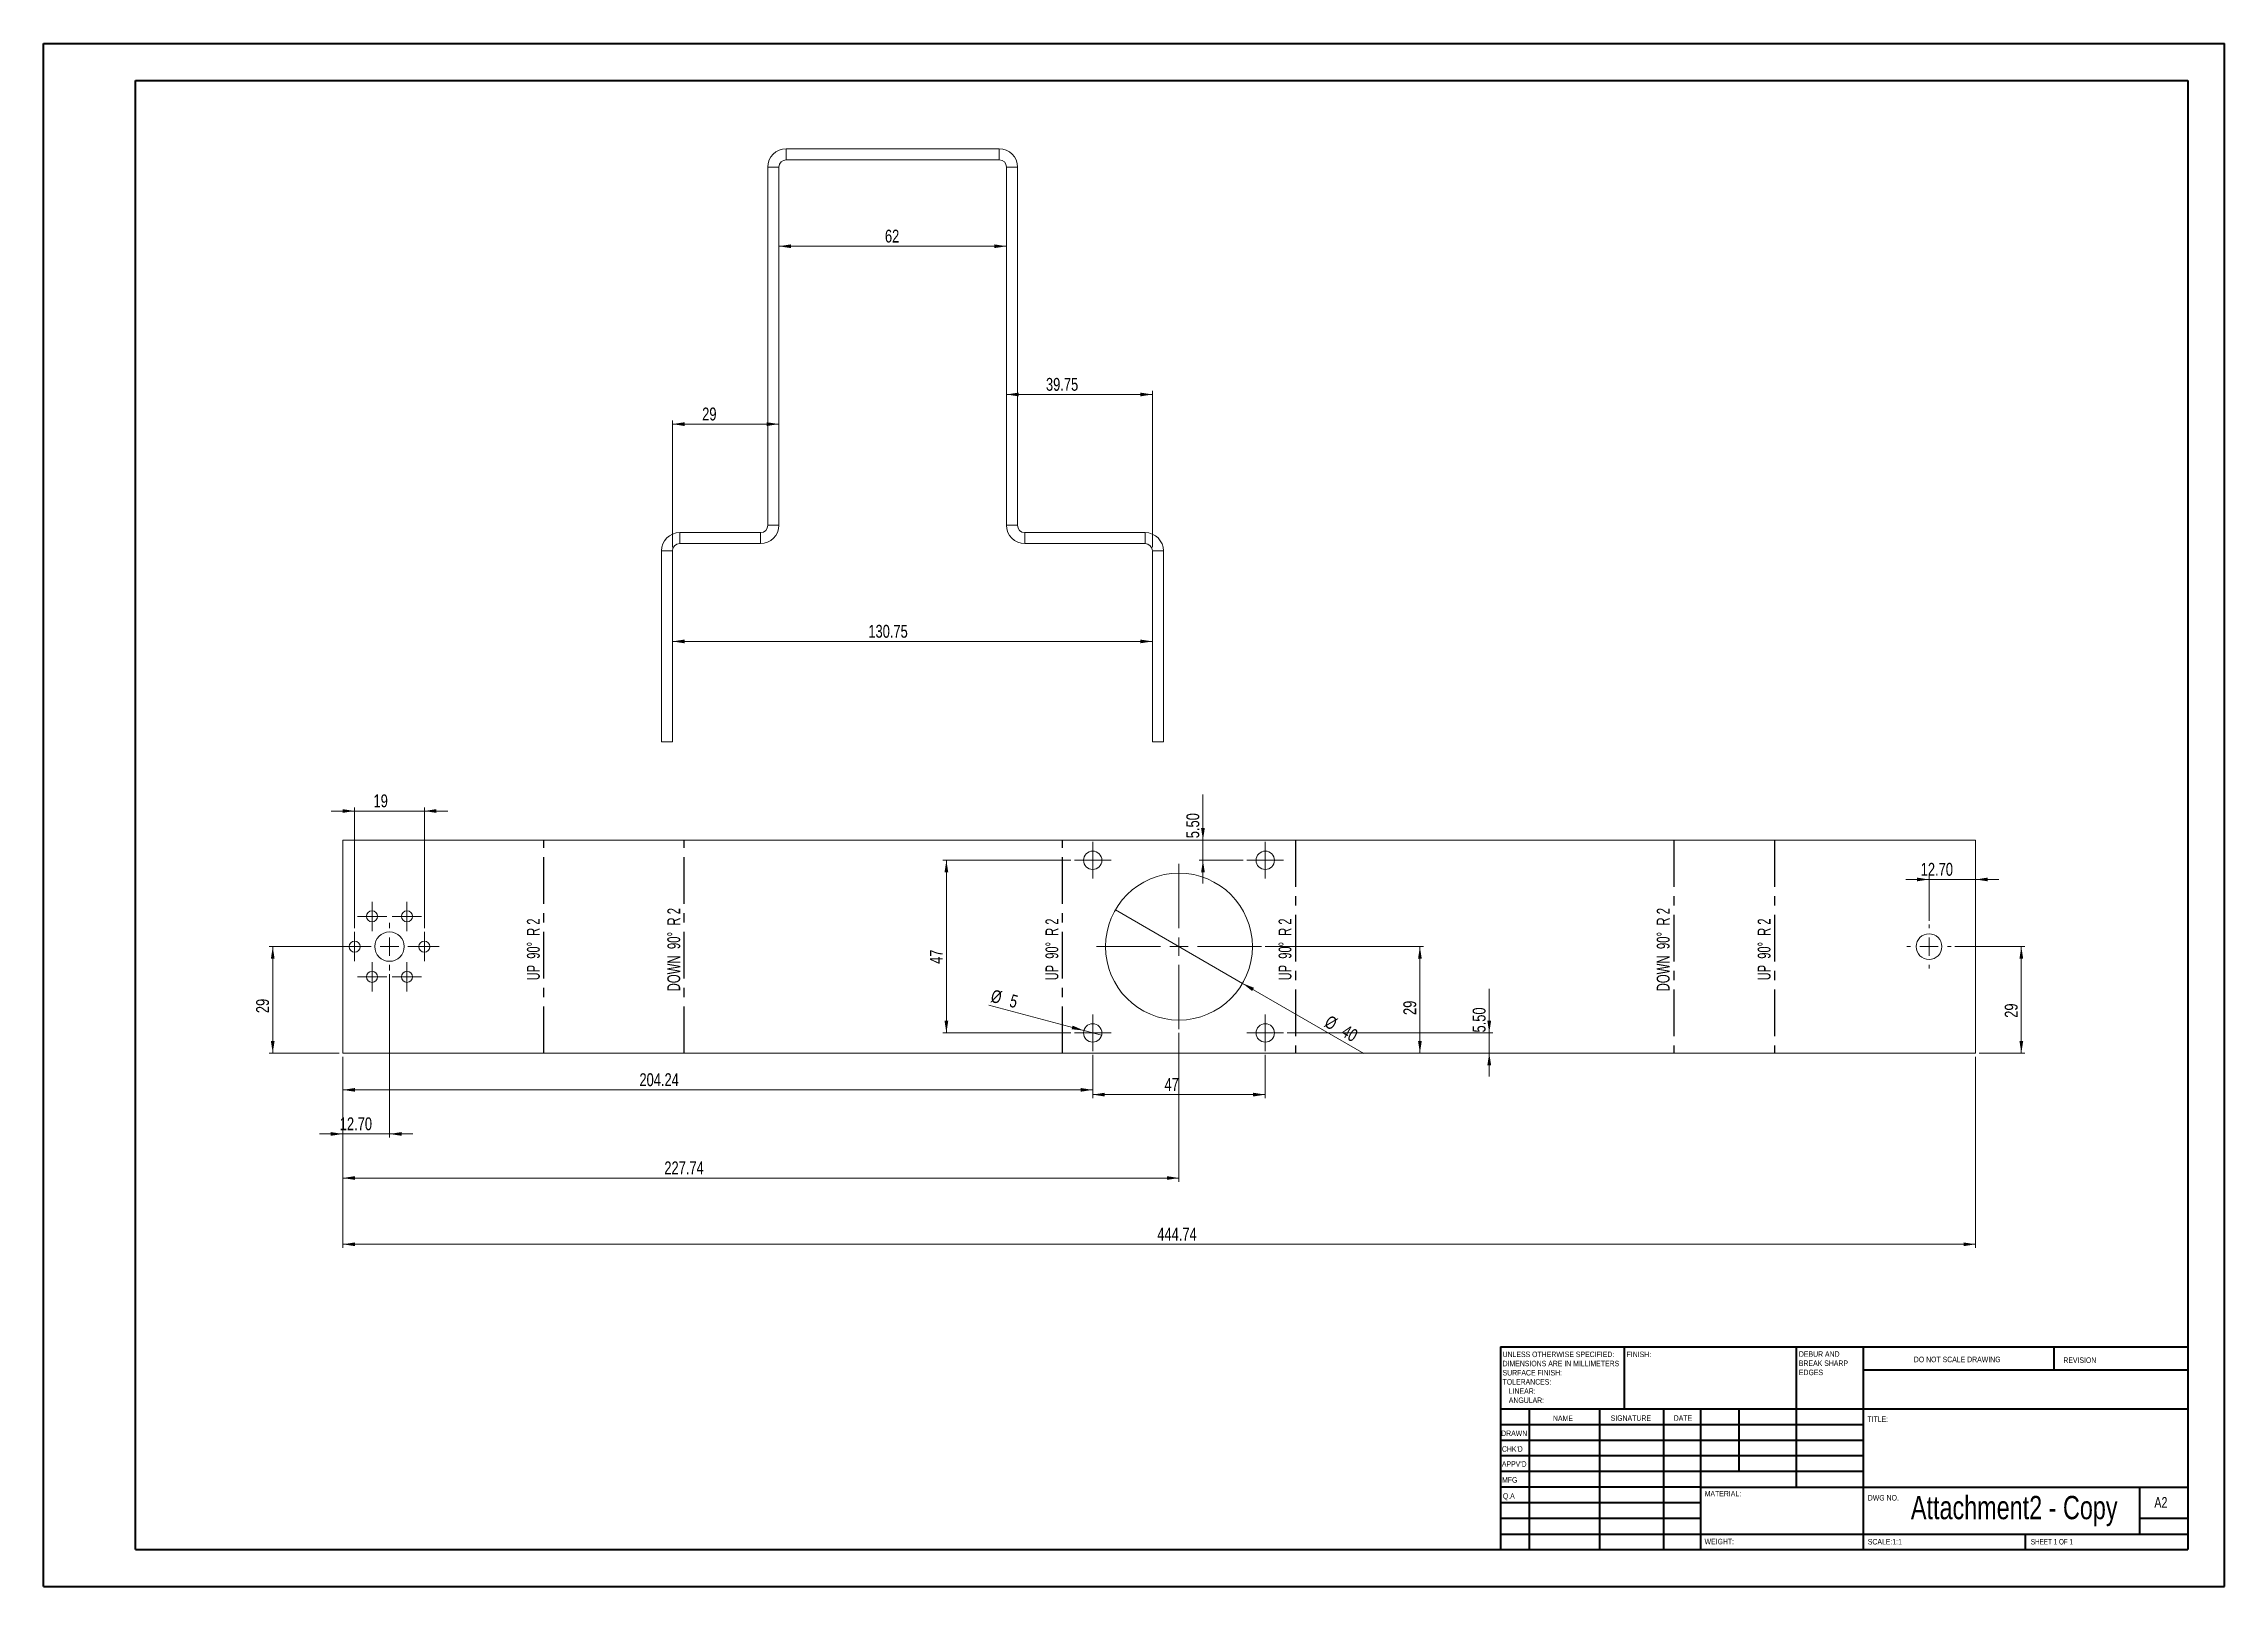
# Model space of a CAD drawing. Header units: millimetres. Extents: x 0 to 594, y 0 to 420.
import ezdxf

# ---------------------------------------------------------------- set-up
doc = ezdxf.new("R2010")
doc.units = ezdxf.units.MM
doc.linetypes.add('CENTERX2', pattern=[20.32, 12.7, -2.54, 2.54, -2.54])
doc.styles.add('SLDTEXTSTYLE0', font='TXT', dxfattribs={"width": 0.75})
doc.styles.add('SLDTEXTSTYLE1', font='TXT', dxfattribs={"width": 0.6875})
doc.styles.add('SLDTEXTSTYLE2', font='TXT', dxfattribs={"width": 0.645833})
doc.styles.add('SLDTEXTSTYLE3', font='TXT', dxfattribs={"width": 0.660714})
doc.dimstyles.new('SLDDIMSTYLE0', dxfattribs={"dimtxt": 3.5, "dimasz": 3.302, "dimexe": 0, "dimexo": 0.0625, "dimgap": 0.875, "dimtad": 1, "dimrnd": 1e-09, "dimzin": 4, "dimdsep": 46, "dimtxsty": 'SLDTEXTSTYLE0', "dimsah": 1, "dimcen": 0.09, "dimadec": 0, "dimazin": 1, "dimtfac": 1, "dimtmove": 0, "dimatfit": 0, "dimfxl": 1, "dimfrac": 2, "dimtolj": 1, "dimtzin": 12, "dimarcsym": 0})
doc.dimstyles.new('SLDDIMSTYLE1', dxfattribs={"dimtxt": 3.5, "dimasz": 3.302, "dimexe": 0, "dimexo": 0.0625, "dimgap": 0.875, "dimtad": 1, "dimrnd": 1e-09, "dimzin": 12, "dimdsep": 46, "dimtxsty": 'SLDTEXTSTYLE0', "dimsah": 1, "dimcen": 0.09, "dimadec": 0, "dimazin": 3, "dimtfac": 1, "dimtmove": 0, "dimatfit": 0, "dimfxl": 1, "dimfrac": 2, "dimtolj": 1, "dimtzin": 12, "dimarcsym": 0})
doc.dimstyles.new('SLDDIMSTYLE2', dxfattribs={"dimtxt": 3.5, "dimasz": 3.302, "dimexe": 0, "dimexo": 0.0625, "dimgap": 0.875, "dimtad": 1, "dimrnd": 1e-09, "dimzin": 12, "dimdsep": 46, "dimtxsty": 'SLDTEXTSTYLE0', "dimsah": 1, "dimcen": 0.09, "dimadec": 0, "dimazin": 3, "dimtfac": 1, "dimtofl": 0, "dimtmove": 0, "dimatfit": 3, "dimfxl": 1, "dimfrac": 2, "dimtolj": 1, "dimtzin": 12, "dimarcsym": 0})
doc.dimstyles.new('SLDDIMSTYLE3', dxfattribs={"dimtxt": 3.5, "dimasz": 3.302, "dimexe": 0, "dimexo": 0.0625, "dimgap": 0.875, "dimtad": 1, "dimrnd": 1e-09, "dimzin": 12, "dimdsep": 46, "dimtxsty": 'SLDTEXTSTYLE0', "dimblk1": 'NONE', "dimsah": 1, "dimcen": 0, "dimadec": 0, "dimazin": 3, "dimtfac": 1, "dimtmove": 0, "dimatfit": 3, "dimldrblk": 'NONE', "dimfxl": 1, "dimfrac": 2, "dimtolj": 1, "dimtzin": 12, "dimarcsym": 0})

# ---------------------------------------------------------------- blocks, each defined once
blk = doc.blocks.new('SW_NOTE_0')
at = {"color": 0, "linetype": 'Continuous', "lineweight": 0, "char_height": 1.5, "attachment_point": 1, "style": 'SLDTEXTSTYLE0'}
for s, insert in [('DEBUR AND', (0, 1.93)), ('BREAK SHARP', (0, -0.57)), ('EDGES', (0, -3.07))]:
    blk.add_mtext(s, dxfattribs=dict(at, insert=insert))
blk = doc.blocks.new('SW_NOTE_1')
at = {"color": 0, "linetype": 'Continuous', "lineweight": 0, "char_height": 1.5, "attachment_point": 1, "style": 'SLDTEXTSTYLE0'}
for s, insert in [('UNLESS OTHERWISE SPECIFIED:', (0, 1.93)), ('TOLERANCES:', (0, -5.57)), ('SURFACE FINISH:', (0, -3.07)), ('DIMENSIONS ARE IN MILLIMETERS', (0, -0.57)), ('ANGULAR:', (1.69, -10.57)), ('LINEAR:', (1.69, -8.07))]:
    blk.add_mtext(s, dxfattribs=dict(at, insert=insert))
blk = doc.blocks.new('_D')
at = {"color": 7, "linetype": 'Continuous', "lineweight": 0}
for p, q in [((94.29, 166.88), (94.29, 122.38)), ((81.59, 144.38), (81.59, 122.38)), ((81.59, 123.38), (75.24, 123.38)), ((94.29, 123.38), (81.59, 123.38)), ((94.29, 123.38), (100.64, 123.38))]:
    blk.add_line(p, q, dxfattribs=at)
for points in [[(81.59, 123.38), (78.29, 123.89), (78.29, 122.88)], [(94.29, 123.38), (97.59, 122.88), (97.59, 123.89)]]:
    blk.add_solid(points, dxfattribs=at)
at = {"color": 7, "linetype": 'Continuous', "lineweight": 0, "insert": (80.75, 127.9, 50.5), "char_height": 3.5, "attachment_point": 1, "style": 'SLDTEXTSTYLE0'}
blk.add_mtext('12.70', dxfattribs=at)
blk = doc.blocks.new('_D_1')
at = {"color": 7, "linetype": 'Continuous', "lineweight": 0}
for p, q in [((84.79, 211.3), (78.44, 211.3)), ((84.79, 179.38), (84.79, 212.3)), ((84.79, 211.3), (103.79, 211.3)), ((103.79, 179.38), (103.79, 212.3)), ((103.79, 211.3), (110.14, 211.3))]:
    blk.add_line(p, q, dxfattribs=at)
for points in [[(84.79, 211.3), (81.49, 211.81), (81.49, 210.79)], [(103.79, 211.3), (107.09, 210.79), (107.09, 211.81)]]:
    blk.add_solid(points, dxfattribs=at)
at = {"color": 7, "linetype": 'Continuous', "lineweight": 0, "insert": (89.94, 215.81, 50.5), "char_height": 3.5, "attachment_point": 1, "style": 'SLDTEXTSTYLE0'}
blk.add_mtext('19', dxfattribs=at)
blk = doc.blocks.new('_D_2')
at = {"color": 7, "linetype": 'Continuous', "lineweight": 0}
for p, q in [((81.59, 144.38), (81.59, 92.34)), ((526.33, 144.38), (526.33, 92.34)), ((526.33, 93.34), (81.59, 93.34))]:
    blk.add_line(p, q, dxfattribs=at)
for points in [[(81.59, 93.34), (84.89, 92.84), (84.89, 93.85)], [(526.33, 93.34), (523.02, 93.85), (523.02, 92.84)]]:
    blk.add_solid(points, dxfattribs=at)
at = {"color": 7, "linetype": 'Continuous', "lineweight": 0, "insert": (303.43, 97.86, 50.5), "char_height": 3.5, "attachment_point": 1, "style": 'SLDTEXTSTYLE0'}
blk.add_mtext('444.74', dxfattribs=at)
blk = doc.blocks.new('_D_3')
at = {"color": 7, "linetype": 'Continuous', "lineweight": 0}
for p, q in [((513.63, 192.66), (507.28, 192.66)), ((513.63, 181.38), (513.63, 193.66)), ((513.63, 192.66), (526.33, 192.66)), ((526.33, 192.66), (532.68, 192.66))]:
    blk.add_line(p, q, dxfattribs=at)
for points in [[(513.63, 192.66), (510.32, 193.17), (510.32, 192.16)], [(526.33, 192.66), (529.63, 192.16), (529.63, 193.17)]]:
    blk.add_solid(points, dxfattribs=at)
at = {"color": 7, "linetype": 'Continuous', "lineweight": 0, "insert": (511.37, 197.18, 50.5), "char_height": 3.5, "attachment_point": 1, "style": 'SLDTEXTSTYLE0'}
blk.add_mtext('12.70', dxfattribs=at)
blk = doc.blocks.new('_D_4')
at = {"color": 7, "linetype": 'Continuous', "lineweight": 0}
for p, q in [((520.63, 174.38), (539.77, 174.38)), ((538.77, 145.38), (538.77, 174.38)), ((527.33, 145.38), (539.77, 145.38))]:
    blk.add_line(p, q, dxfattribs=at)
for points in [[(538.77, 174.38), (538.26, 171.08), (539.28, 171.08)], [(538.77, 145.38), (539.28, 148.69), (538.26, 148.69)]]:
    blk.add_solid(points, dxfattribs=at)
at = {"color": 7, "linetype": 'Continuous', "lineweight": 0, "insert": (534.26, 155, 50.5), "char_height": 3.5, "attachment_point": 1, "rotation": 90, "style": 'SLDTEXTSTYLE0'}
blk.add_mtext('29', dxfattribs=at)
blk = doc.blocks.new('_D_5')
at = {"color": 7, "linetype": 'Continuous', "lineweight": 0}
for p, q in [((86.79, 174.38), (61.49, 174.38)), ((62.49, 174.38), (62.49, 145.38)), ((80.59, 145.38), (61.49, 145.38))]:
    blk.add_line(p, q, dxfattribs=at)
for points in [[(62.49, 174.38), (61.98, 171.08), (62.99, 171.08)], [(62.49, 145.38), (62.99, 148.69), (61.98, 148.69)]]:
    blk.add_solid(points, dxfattribs=at)
at = {"color": 7, "linetype": 'Continuous', "lineweight": 0, "insert": (57.97, 156.27, 50.5), "char_height": 3.5, "attachment_point": 1, "rotation": 90, "style": 'SLDTEXTSTYLE0'}
blk.add_mtext('29', dxfattribs=at)
blk = doc.blocks.new('_D_6')
at = {"color": 7, "linetype": 'Continuous', "lineweight": 0}
for p, q in [((81.59, 144.38), (81.59, 134.38)), ((285.83, 144.88), (285.83, 134.38)), ((285.83, 135.38), (81.59, 135.38))]:
    blk.add_line(p, q, dxfattribs=at)
for points in [[(81.59, 135.38), (84.89, 134.88), (84.89, 135.89)], [(285.83, 135.38), (282.53, 135.89), (282.53, 134.88)]]:
    blk.add_solid(points, dxfattribs=at)
at = {"color": 7, "linetype": 'Continuous', "lineweight": 0, "insert": (162.37, 139.9, 50.5), "char_height": 3.5, "attachment_point": 1, "style": 'SLDTEXTSTYLE0'}
blk.add_mtext('204.24', dxfattribs=at)
blk = doc.blocks.new('_D_7')
at = {"color": 7, "linetype": 'Continuous', "lineweight": 0}
for p, q in [((309.33, 150.88), (309.33, 110.38)), ((81.59, 144.38), (81.59, 110.38)), ((309.33, 111.38), (81.59, 111.38))]:
    blk.add_line(p, q, dxfattribs=at)
for points in [[(81.59, 111.38), (84.89, 110.88), (84.89, 111.89)], [(309.33, 111.38), (306.03, 111.89), (306.03, 110.88)]]:
    blk.add_solid(points, dxfattribs=at)
at = {"color": 7, "linetype": 'Continuous', "lineweight": 0, "insert": (169.15, 115.9, 50.5), "char_height": 3.5, "attachment_point": 1, "style": 'SLDTEXTSTYLE0'}
blk.add_mtext('227.74', dxfattribs=at)
blk = doc.blocks.new('_D_8')
at = {"color": 7, "linetype": 'Continuous', "lineweight": 0}
for p, q in [((285.83, 144.88), (285.83, 133.09)), ((332.83, 144.88), (332.83, 133.09)), ((285.83, 134.09), (332.83, 134.09))]:
    blk.add_line(p, q, dxfattribs=at)
for points in [[(285.83, 134.09), (289.13, 133.58), (289.13, 134.6)], [(332.83, 134.09), (329.53, 134.6), (329.53, 133.58)]]:
    blk.add_solid(points, dxfattribs=at)
at = {"color": 7, "linetype": 'Continuous', "lineweight": 0, "insert": (305.39, 138.6, 50.5), "char_height": 3.5, "attachment_point": 1, "style": 'SLDTEXTSTYLE0'}
blk.add_mtext('47', dxfattribs=at)
blk = doc.blocks.new('_D_9')
at = {"color": 7, "linetype": 'Continuous', "lineweight": 0}
for q in [(257.56, 158.46), (288.25, 150.24)]:
    blk.add_line((283.42, 151.53), q, dxfattribs=at)
blk.add_solid([(283.42, 151.53), (280.36, 152.88), (280.1, 151.9)], dxfattribs=at)
at = {"color": 7, "linetype": 'Continuous', "lineweight": 0, "char_height": 3.5, "attachment_point": 1, "rotation": 345, "style": 'SLDTEXTSTYLE0'}
for s, insert in [('%%c', (258.73, 162.8, 50.5)), ('5', (263.84, 161.48, 50.5))]:
    blk.add_mtext(s, dxfattribs=dict(at, insert=insert))
blk = doc.blocks.new('_NONE')
blk = doc.blocks.new('_D_10')
at = {"color": 7, "linetype": 'Continuous', "lineweight": 0}
for q in [(292.01, 184.38), (359.68, 145.32)]:
    blk.add_line((326.65, 164.38), q, dxfattribs=at)
blk.add_solid([(326.65, 164.38), (329.26, 162.29), (329.77, 163.17)], dxfattribs=at)
at = {"color": 7, "linetype": 'Continuous', "lineweight": 0, "char_height": 3.5, "attachment_point": 1, "rotation": 330, "style": 'SLDTEXTSTYLE0'}
for s, insert in [('%%c', (350.42, 155.87, 50.5)), ('40', (355.02, 153.27, 50.5))]:
    blk.add_mtext(s, dxfattribs=dict(at, insert=insert))
blk = doc.blocks.new('_D_11')
at = {"color": 7, "linetype": 'Continuous', "lineweight": 0}
for p, q in [((279.83, 197.88), (244.98, 197.88)), ((245.98, 197.88), (245.98, 150.88)), ((279.83, 150.88), (244.98, 150.88))]:
    blk.add_line(p, q, dxfattribs=at)
for points in [[(245.98, 197.88), (245.47, 194.58), (246.49, 194.58)], [(245.98, 150.88), (246.49, 154.19), (245.47, 154.19)]]:
    blk.add_solid(points, dxfattribs=at)
at = {"color": 7, "linetype": 'Continuous', "lineweight": 0, "insert": (241.47, 169.67, 50.5), "char_height": 3.5, "attachment_point": 1, "rotation": 90, "style": 'SLDTEXTSTYLE0'}
blk.add_mtext('47', dxfattribs=at)
blk = doc.blocks.new('_D_12')
at = {"color": 7, "linetype": 'Continuous', "lineweight": 0}
for p, q in [((332.83, 174.38), (375.95, 174.38)), ((374.95, 174.38), (374.95, 145.38))]:
    blk.add_line(p, q, dxfattribs=at)
for points in [[(374.95, 174.38), (374.45, 171.08), (375.46, 171.08)], [(374.95, 145.38), (375.46, 148.69), (374.45, 148.69)]]:
    blk.add_solid(points, dxfattribs=at)
at = {"color": 7, "linetype": 'Continuous', "lineweight": 0, "insert": (370.44, 155.76, 50.5), "char_height": 3.5, "attachment_point": 1, "rotation": 90, "style": 'SLDTEXTSTYLE0'}
blk.add_mtext('29', dxfattribs=at)
blk = doc.blocks.new('_D_13')
at = {"color": 7, "linetype": 'Continuous', "lineweight": 0}
for p, q in [((393.84, 150.88), (393.84, 162.9)), ((338.83, 150.88), (394.84, 150.88)), ((393.84, 150.88), (393.84, 145.38)), ((393.84, 145.38), (393.84, 139.03))]:
    blk.add_line(p, q, dxfattribs=at)
for points in [[(393.84, 150.88), (394.35, 154.19), (393.33, 154.19)], [(393.84, 145.38), (393.33, 142.08), (394.35, 142.08)]]:
    blk.add_solid(points, dxfattribs=at)
at = {"color": 7, "linetype": 'Continuous', "lineweight": 0, "insert": (389.33, 151, 50.5), "char_height": 3.5, "attachment_point": 1, "rotation": 90, "style": 'SLDTEXTSTYLE0'}
blk.add_mtext('5.50', dxfattribs=at)
blk = doc.blocks.new('_D_14')
at = {"color": 7, "linetype": 'Continuous', "lineweight": 0}
for p, q in [((315.86, 203.38), (315.86, 215.78)), ((315.86, 203.38), (315.86, 197.88)), ((326.83, 197.88), (314.86, 197.88)), ((315.86, 197.88), (315.86, 191.53))]:
    blk.add_line(p, q, dxfattribs=at)
for points in [[(315.86, 203.38), (316.37, 206.69), (315.35, 206.69)], [(315.86, 197.88), (315.35, 194.58), (316.37, 194.58)]]:
    blk.add_solid(points, dxfattribs=at)
at = {"color": 7, "linetype": 'Continuous', "lineweight": 0, "insert": (311.35, 203.89, 50.5), "char_height": 3.5, "attachment_point": 1, "rotation": 90, "style": 'SLDTEXTSTYLE0'}
blk.add_mtext('5.50', dxfattribs=at)
blk = doc.blocks.new('SW_CENTERMARKSYMBOL_0')
at = {"color": 0, "linetype": 'Continuous', "lineweight": 0}
for p, q in [((-2.5, 0), (-5, 0)), ((0, 0), (-2.5, 0)), ((0, 2.5), (0, 5)), ((0, 0), (0, 2.5)), ((0, 0), (0, -2.5)), ((0, 0), (2.5, 0)), ((2.5, 0), (5, 0)), ((0, -2.5), (0, -5))]:
    blk.add_line(p, q, dxfattribs=at)
blk = doc.blocks.new('SW_CENTERMARKSYMBOL_1')
at = {"color": 0, "linetype": 'Continuous', "lineweight": 0}
for p, q in [((-2.5, 0), (-5, 0)), ((0, 0), (-2.5, 0)), ((0, 2.5), (0, 5)), ((0, 0), (0, 2.5)), ((0, 0), (0, -2.5)), ((0, 0), (2.5, 0)), ((2.5, 0), (5, 0)), ((0, -2.5), (0, -5))]:
    blk.add_line(p, q, dxfattribs=at)
blk = doc.blocks.new('SW_CENTERMARKSYMBOL_2')
at = {"color": 0, "linetype": 'Continuous', "lineweight": 0}
for p, q in [((-2.5, 0), (-5, 0)), ((0, 0), (-2.5, 0)), ((0, 2.5), (0, 5)), ((0, 0), (0, 2.5)), ((0, 0), (0, -2.5)), ((0, 0), (2.5, 0)), ((2.5, 0), (5, 0)), ((0, -2.5), (0, -5))]:
    blk.add_line(p, q, dxfattribs=at)
blk = doc.blocks.new('SW_CENTERMARKSYMBOL_3')
at = {"color": 0, "linetype": 'Continuous', "lineweight": 0}
for p, q in [((-2.5, 0), (-5, 0)), ((0, 0), (-2.5, 0)), ((0, 2.5), (0, 5)), ((0, 0), (0, 2.5)), ((0, 0), (0, -2.5)), ((0, 0), (2.5, 0)), ((2.5, 0), (5, 0)), ((0, -2.5), (0, -5))]:
    blk.add_line(p, q, dxfattribs=at)
blk = doc.blocks.new('SW_CENTERMARKSYMBOL_4')
at = {"color": 0, "linetype": 'Continuous', "lineweight": 0}
for p, q in [((0, 5), (0, 22.5)), ((-5, 0), (-22.5, 0)), ((0, 0), (-2.5, 0)), ((0, 0), (0, 2.5)), ((0, 0), (0, -2.5)), ((0, 0), (2.5, 0)), ((5, 0), (22.5, 0)), ((0, -5), (0, -22.5))]:
    blk.add_line(p, q, dxfattribs=at)
blk = doc.blocks.new('SW_CENTERMARKSYMBOL_5')
at = {"color": 0, "linetype": 'Continuous', "lineweight": 0}
for p, q in [((0, 5), (0, 6)), ((-5, 0), (-6, 0)), ((0, 0), (-2.5, 0)), ((0, 0), (0, 2.5)), ((0, 0), (0, -2.5)), ((0, 0), (2.5, 0)), ((5, 0), (6, 0)), ((0, -5), (0, -6))]:
    blk.add_line(p, q, dxfattribs=at)
blk = doc.blocks.new('SW_CENTERMARKSYMBOL_6')
at = {"color": 0, "linetype": 'Continuous', "lineweight": 0}
for p, q in [((0, 5), (0, 6.5)), ((-5, 0), (-6.5, 0)), ((0, 0), (-2.5, 0)), ((0, 0), (0, 2.5)), ((0, 0), (0, -2.5)), ((0, 0), (2.5, 0)), ((5, 0), (6.5, 0)), ((0, -5), (0, -6.5))]:
    blk.add_line(p, q, dxfattribs=at)
blk = doc.blocks.new('SW_CENTERMARKSYMBOL_7')
at = {"color": 0, "linetype": 'Continuous', "lineweight": 0}
for p, q in [((-2.5, 0), (-4, 0)), ((0, 0), (-2.5, 0)), ((0, 2.5), (0, 4)), ((0, 0), (0, 2.5)), ((0, 0), (0, -2.5)), ((0, 0), (2.5, 0)), ((2.5, 0), (4, 0)), ((0, -2.5), (0, -4))]:
    blk.add_line(p, q, dxfattribs=at)
blk = doc.blocks.new('SW_CENTERMARKSYMBOL_8')
at = {"color": 0, "linetype": 'Continuous', "lineweight": 0}
for p, q in [((-2.5, 0), (-4, 0)), ((0, 0), (-2.5, 0)), ((0, 2.5), (0, 4)), ((0, 0), (0, 2.5)), ((0, 0), (0, -2.5)), ((0, 0), (2.5, 0)), ((2.5, 0), (4, 0)), ((0, -2.5), (0, -4))]:
    blk.add_line(p, q, dxfattribs=at)
blk = doc.blocks.new('SW_CENTERMARKSYMBOL_9')
at = {"color": 0, "linetype": 'Continuous', "lineweight": 0}
for p, q in [((-2.5, 0), (-4, 0)), ((0, 0), (-2.5, 0)), ((0, 2.5), (0, 4)), ((0, 0), (0, 2.5)), ((0, 0), (0, -2.5)), ((0, 0), (2.5, 0)), ((2.5, 0), (4, 0)), ((0, -2.5), (0, -4))]:
    blk.add_line(p, q, dxfattribs=at)
blk = doc.blocks.new('SW_CENTERMARKSYMBOL_10')
at = {"color": 0, "linetype": 'Continuous', "lineweight": 0}
for p, q in [((-2.5, 0), (-4, 0)), ((0, 0), (-2.5, 0)), ((0, 2.5), (0, 4)), ((0, 0), (0, 2.5)), ((0, 0), (0, -2.5)), ((0, 0), (2.5, 0)), ((2.5, 0), (4, 0)), ((0, -2.5), (0, -4))]:
    blk.add_line(p, q, dxfattribs=at)
blk = doc.blocks.new('SW_CENTERMARKSYMBOL_11')
at = {"color": 0, "linetype": 'Continuous', "lineweight": 0}
for p, q in [((-2.5, 0), (-4, 0)), ((0, 0), (-2.5, 0)), ((0, 2.5), (0, 4)), ((0, 0), (0, 2.5)), ((0, 0), (0, -2.5)), ((0, 0), (2.5, 0)), ((2.5, 0), (4, 0)), ((0, -2.5), (0, -4))]:
    blk.add_line(p, q, dxfattribs=at)
blk = doc.blocks.new('SW_CENTERMARKSYMBOL_12')
at = {"color": 0, "linetype": 'Continuous', "lineweight": 0}
for p, q in [((-2.5, 0), (-4, 0)), ((0, 0), (-2.5, 0)), ((0, 2.5), (0, 4)), ((0, 0), (0, 2.5)), ((0, 0), (0, -2.5)), ((0, 0), (2.5, 0)), ((2.5, 0), (4, 0)), ((0, -2.5), (0, -4))]:
    blk.add_line(p, q, dxfattribs=at)
blk = doc.blocks.new('_D_15')
at = {"color": 7, "linetype": 'Continuous', "lineweight": 0}
blk.add_line((200.35, 365.05), (262.35, 365.05), dxfattribs=at)
for points in [[(200.35, 365.05), (203.65, 364.55), (203.65, 365.56)], [(262.35, 365.05), (259.05, 365.56), (259.05, 364.55)]]:
    blk.add_solid(points, dxfattribs=at)
at = {"color": 7, "linetype": 'Continuous', "lineweight": 0, "insert": (229.24, 369.57, -28.9), "char_height": 3.5, "attachment_point": 1, "style": 'SLDTEXTSTYLE0'}
blk.add_mtext('62', dxfattribs=at)
blk = doc.blocks.new('_D_16')
at = {"color": 7, "linetype": 'Continuous', "lineweight": 0}
blk.add_line((171.35, 257.47), (302.1, 257.47), dxfattribs=at)
for points in [[(171.35, 257.47), (174.65, 256.96), (174.65, 257.98)], [(302.1, 257.47), (298.8, 257.98), (298.8, 256.96)]]:
    blk.add_solid(points, dxfattribs=at)
at = {"color": 7, "linetype": 'Continuous', "lineweight": 0, "insert": (224.72, 261.98, -28.9), "char_height": 3.5, "attachment_point": 1, "style": 'SLDTEXTSTYLE0'}
blk.add_mtext('130.75', dxfattribs=at)
blk = doc.blocks.new('_D_17')
at = {"color": 7, "linetype": 'Continuous', "lineweight": 0}
for p, q in [((171.35, 283.09), (171.35, 317.63)), ((200.35, 316.63), (171.35, 316.63))]:
    blk.add_line(p, q, dxfattribs=at)
for points in [[(171.35, 316.63), (174.65, 316.12), (174.65, 317.14)], [(200.35, 316.63), (197.05, 317.14), (197.05, 316.12)]]:
    blk.add_solid(points, dxfattribs=at)
at = {"color": 7, "linetype": 'Continuous', "lineweight": 0, "insert": (179.46, 321.14, -28.9), "char_height": 3.5, "attachment_point": 1, "style": 'SLDTEXTSTYLE0'}
blk.add_mtext('29', dxfattribs=at)
blk = doc.blocks.new('_D_18')
at = {"color": 7, "linetype": 'Continuous', "lineweight": 0}
for p, q in [((262.35, 324.7), (302.1, 324.7)), ((302.1, 283.09), (302.1, 325.7))]:
    blk.add_line(p, q, dxfattribs=at)
for points in [[(262.35, 324.7), (265.65, 324.19), (265.65, 325.21)], [(302.1, 324.7), (298.8, 325.21), (298.8, 324.19)]]:
    blk.add_solid(points, dxfattribs=at)
at = {"color": 7, "linetype": 'Continuous', "lineweight": 0, "insert": (273.1, 329.21, -28.9), "char_height": 3.5, "attachment_point": 1, "style": 'SLDTEXTSTYLE0'}
blk.add_mtext('39.75', dxfattribs=at)

msp = doc.modelspace()

# ---------------------------------------------------------------- linework, layer by layer
at = {"color": 7, "linetype": 'Continuous', "lineweight": 40}
for p, q in [((0.079, 0.215), (0.079, 420.215)), ((0.079, 420.215), (594.079, 420.215)), ((594.079, 0.215), (594.079, 420.215)), ((25.079, 10.215), (25.079, 410.215)), ((25.079, 410.215), (584.079, 410.215)), ((584.079, 410.215), (584.079, 10.215)), ((396.879, 65.465), (584.079, 65.465)), ((396.879, 65.465), (396.879, 10.215)), ((430.679, 48.465), (430.679, 65.465)), ((477.479, 65.465), (477.479, 27.215)), ((495.679, 65.465), (495.679, 10.215)), ((547.679, 59.09), (547.679, 65.465)), ((584.079, 59.09), (495.679, 59.09)), ((584.079, 48.465), (396.879, 48.465)), ((404.679, 48.465), (404.679, 10.215)), ((423.87, 48.465), (423.87, 10.215)), ((441.278, 48.465), (441.278, 10.215)), ((451.479, 10.215), (451.479, 48.465)), ((461.879, 31.465), (461.879, 48.465)), ((495.679, 44.215), (396.879, 44.215)), ((495.679, 39.965), (396.879, 39.965)), ((495.679, 35.715), (396.879, 35.715)), ((495.679, 31.465), (396.879, 31.465)), ((451.479, 27.215), (396.879, 27.215)), ((451.479, 27.215), (584.079, 27.215)), ((571.079, 14.465), (571.079, 27.215)), ((451.479, 22.965), (396.879, 22.965)), ((451.479, 18.715), (396.879, 18.715)), ((584.079, 18.715), (571.079, 18.715)), ((396.879, 14.465), (584.079, 14.465)), ((539.879, 10.215), (539.879, 14.465)), ((25.079, 10.215), (584.079, 10.215)), ((0.079, 0.215), (594.079, 0.215))]:
    msp.add_line(p, q, dxfattribs=at)
at = {"color": 7, "linetype": 'Continuous', "lineweight": 15}
for p, q in [((197.35, 386.592), (200.35, 386.592)), ((197.35, 289.092), (197.35, 386.592)), ((200.35, 289.092), (200.35, 386.592)), ((202.35, 391.592), (202.35, 388.592)), ((202.35, 391.592), (260.35, 391.592)), ((202.35, 388.592), (260.35, 388.592)), ((260.35, 391.592), (260.35, 388.592)), ((265.35, 386.592), (262.35, 386.592)), ((262.35, 386.592), (262.35, 289.092)), ((265.35, 386.592), (265.35, 289.092)), ((173.35, 287.092), (173.35, 284.092)), ((173.35, 287.092), (195.35, 287.092)), ((195.35, 287.092), (195.35, 284.092)), ((197.35, 289.092), (200.35, 289.092)), ((265.35, 289.092), (262.35, 289.092)), ((267.35, 287.092), (267.35, 284.092)), ((267.35, 287.092), (300.1, 287.092)), ((300.1, 287.092), (300.1, 284.092)), ((168.35, 282.092), (171.35, 282.092)), ((168.35, 230.092), (168.35, 282.092)), ((171.35, 230.092), (171.35, 282.092)), ((173.35, 284.092), (195.35, 284.092)), ((267.35, 284.092), (300.1, 284.092)), ((302.1, 282.092), (302.1, 230.092)), ((305.1, 282.092), (302.1, 282.092)), ((305.1, 282.092), (305.1, 230.092)), ((168.35, 230.092), (171.35, 230.092)), ((305.1, 230.092), (302.1, 230.092)), ((81.589, 145.384), (81.589, 203.384)), ((526.326, 203.384), (81.589, 203.384)), ((526.326, 145.384), (526.326, 203.384)), ((526.326, 145.384), (81.589, 145.384))]:
    msp.add_line(p, q, dxfattribs=at)
at = {"color": 7, "linetype": 'CENTERX2'}
for p, q in [((136.338, 145.384), (136.338, 203.384)), ((174.586, 145.384), (174.586, 203.384)), ((277.583, 145.384), (277.583, 203.384)), ((341.081, 203.384), (341.081, 145.384)), ((444.079, 203.384), (444.079, 145.384)), ((471.577, 203.384), (471.577, 145.384))]:
    msp.add_line(p, q, dxfattribs=at)
at = {"color": 7, "linetype": 'Continuous', "lineweight": 15}
for centre, radius in [((285.832, 197.884), 2.5), ((332.832, 197.884), 2.5), ((309.332, 174.384), 20), ((89.54, 182.611), 1.5), ((94.29, 174.384), 4), ((99.04, 182.611), 1.5), ((84.79, 174.384), 1.5), ((103.79, 174.384), 1.5), ((513.626, 174.384), 3.5), ((89.54, 166.157), 1.5), ((99.04, 166.157), 1.5), ((285.832, 150.884), 2.5), ((332.832, 150.884), 2.5)]:
    msp.add_circle(centre, radius, dxfattribs=at)
for centre, radius, start, end in [((202.35, 386.592), 5, 90, 180), ((202.35, 386.592), 2, 90, 180), ((260.35, 386.592), 5, 0, 90), ((260.35, 386.592), 2, 0, 90), ((173.35, 282.092), 5, 90, 180), ((195.35, 289.092), 5, 270, 0), ((195.35, 289.092), 2, 270, 0), ((267.35, 289.092), 5, 180, 270), ((267.35, 289.092), 2, 180, 270), ((300.1, 282.092), 5, 0, 90), ((173.35, 282.092), 2, 90, 180), ((300.1, 282.092), 2, 0, 90)]:
    msp.add_arc(centre, radius, start, end, dxfattribs=at)

# ---------------------------------------------------------------- block references
at = {"color": 7, "linetype": 'Continuous', "lineweight": 0}
for name, p in [('SW_CENTERMARKSYMBOL_2', (285.832, 197.884)), ('SW_CENTERMARKSYMBOL_3', (332.832, 197.884)), ('SW_CENTERMARKSYMBOL_4', (309.332, 174.384)), ('SW_CENTERMARKSYMBOL_9', (89.54, 182.611)), ('SW_CENTERMARKSYMBOL_8', (99.04, 182.611)), ('SW_CENTERMARKSYMBOL_10', (84.79, 174.384)), ('SW_CENTERMARKSYMBOL_6', (94.29, 174.384)), ('SW_CENTERMARKSYMBOL_7', (103.79, 174.384)), ('SW_CENTERMARKSYMBOL_5', (513.626, 174.384)), ('SW_CENTERMARKSYMBOL_11', (89.54, 166.157)), ('SW_CENTERMARKSYMBOL_12', (99.04, 166.157)), ('SW_CENTERMARKSYMBOL_1', (285.832, 150.884)), ('SW_CENTERMARKSYMBOL_0', (332.832, 150.884)), ('SW_NOTE_1', (397.473, 62.202)), ('SW_NOTE_0', (478.188, 62.284))]:
    msp.add_blockref(name, p, dxfattribs=at)

# ---------------------------------------------------------------- texts
at = {"color": 7, "linetype": 'Continuous', "lineweight": 0, "char_height": 3.5, "attachment_point": 2, "rotation": 90}
for s, insert, style in [('DOWN  90°  R 2', (169.965, 173.554), 'SLDTEXTSTYLE3'), ('DOWN  90°  R 2', (439.458, 173.554), 'SLDTEXTSTYLE3'), ('UP  90°  R 2', (131.717, 173.616), 'SLDTEXTSTYLE2'), ('UP  90°  R 2', (272.963, 173.616), 'SLDTEXTSTYLE2'), ('UP  90°  R 2', (336.461, 173.616), 'SLDTEXTSTYLE2'), ('UP  90°  R 2', (466.956, 173.616), 'SLDTEXTSTYLE2')]:
    msp.add_mtext(s, dxfattribs=dict(at, insert=insert, style=style))
at = {"color": 7, "linetype": 'Continuous', "lineweight": 0}
for s, insert, char_height, attachment_point, style in [('FINISH:', (431.25, 64.134), 1.5, 1, 'SLDTEXTSTYLE0'), ('DO NOT SCALE DRAWING', (509.493, 62.748), 1.5, 1, 'SLDTEXTSTYLE0'), ('REVISION', (550.206, 62.55), 1.5, 1, 'SLDTEXTSTYLE0'), ('DRAWN', (397.091, 42.644), 1.5, 1, 'SLDTEXTSTYLE0'), ('NAME', (411.201, 46.716), 1.5, 1, 'SLDTEXTSTYLE0'), ('SIGNATURE', (426.912, 46.777), 1.5, 1, 'SLDTEXTSTYLE0'), ('DATE', (444.094, 46.791), 1.5, 1, 'SLDTEXTSTYLE0'), ('TITLE:', (496.835, 46.493), 1.5, 1, 'SLDTEXTSTYLE0'), ("CHK'D", (397.289, 38.369), 1.5, 1, 'SLDTEXTSTYLE0'), ("APPV'D", (397.281, 34.279), 1.5, 1, 'SLDTEXTSTYLE0'), ('MFG', (397.334, 29.948), 1.5, 1, 'SLDTEXTSTYLE0'), ('Q.A', (397.548, 25.564), 1.5, 1, 'SLDTEXTSTYLE0'), ('MATERIAL:', (452.525, 26.201), 1.5, 1, 'SLDTEXTSTYLE0'), ('DWG NO.', (496.953, 25.083), 1.5, 1, 'SLDTEXTSTYLE0'), ('Attachment2 - Copy', (536.836, 24.847), 6.35, 2, 'SLDTEXTSTYLE0'), ('A2', (575, 24.515), 2.9104, 1, 'SLDTEXTSTYLE0'), ('WEIGHT:', (452.497, 13.164), 1.4986, 1, 'SLDTEXTSTYLE0'), ('SCALE:1:1', (496.953, 13.115), 1.5, 1, 'SLDTEXTSTYLE0'), ('SHEET 1 OF 1', (541.357, 13.115), 1.5, 1, 'SLDTEXTSTYLE1')]:
    msp.add_mtext(s, dxfattribs=dict(at, insert=insert, char_height=char_height, attachment_point=attachment_point, style=style))

# ---------------------------------------------------------------- dimensions: what is measured, and where the dimension line sits
for base, p1, p2, dimstyle, picture, middle in [((262.35, 365.053), (200.35, 386.592), (262.35, 386.592), 'SLDDIMSTYLE2', '_D_15', (233.25, 365.053)), ((302.1, 324.7), (262.35, 289.092), (302.1, 282.092), 'SLDDIMSTYLE2', '_D_18', (280.342, 324.7)), ((171.35, 316.627), (200.35, 289.092), (171.35, 282.092), 'SLDDIMSTYLE2', '_D_17', (183.467, 316.627)), ((302.1, 257.471), (171.35, 282.092), (302.1, 282.092), 'SLDDIMSTYLE2', '_D_16', (233.25, 257.471)), ((103.79, 211.3), (84.79, 178.384), (103.79, 178.384), 'SLDDIMSTYLE1', '_D_1', (93.946, 211.3)), ((526.326, 192.665), (513.626, 180.384), (526.326, 203.384), 'SLDDIMSTYLE0', '_D_3', (518.606, 192.665)), ((81.589, 123.384), (94.29, 167.884), (81.589, 145.384), 'SLDDIMSTYLE0', '_D', (87.99, 123.384)), ((81.589, 111.384), (309.332, 151.884), (81.589, 145.384), 'SLDDIMSTYLE2', '_D_7', (177.685, 111.384)), ((81.589, 135.384), (285.832, 145.884), (81.589, 145.384), 'SLDDIMSTYLE2', '_D_6', (170.908, 135.384)), ((81.589, 93.344), (526.326, 145.384), (81.589, 145.384), 'SLDDIMSTYLE2', '_D_2', (311.967, 93.344)), ((332.832, 134.092), (285.832, 145.884), (332.832, 145.884), 'SLDDIMSTYLE2', '_D_8', (309.399, 134.092))]:
    dim = msp.add_linear_dim(base=base, p1=p1, p2=p2, dimstyle=dimstyle, dxfattribs=at)
    dim.commit()
    dim.dimension.update_dxf_attribs({"geometry": picture, "text_midpoint": middle, "dimtype": 160})
for base, p1, p2, dimstyle, picture, middle in [((315.862, 197.884), (526.326, 203.384), (327.832, 197.884), 'SLDDIMSTYLE0', '_D_14', (315.862, 209.836)), ((245.978, 150.884), (280.832, 197.884), (280.832, 150.884), 'SLDDIMSTYLE2', '_D_11', (245.978, 173.68)), ((62.485, 145.384), (87.79, 174.384), (81.589, 145.384), 'SLDDIMSTYLE2', '_D_5', (62.485, 160.276)), ((374.954, 145.384), (331.832, 174.384), (526.326, 145.384), 'SLDDIMSTYLE2', '_D_12', (374.954, 159.764)), ((538.772, 174.384), (526.326, 145.384), (519.626, 174.384), 'SLDDIMSTYLE2', '_D_4', (538.772, 159.008)), ((393.841, 145.384), (337.832, 150.884), (526.326, 145.384), 'SLDDIMSTYLE0', '_D_13', (393.841, 156.951))]:
    dim = msp.add_linear_dim(base=base, p1=p1, p2=p2, angle=90, dimstyle=dimstyle, dxfattribs=at)
    dim.commit()
    dim.dimension.update_dxf_attribs({"geometry": picture, "text_midpoint": middle, "dimtype": 160})
for p1, p2, picture, middle in [((292.012, 184.384), (326.653, 164.384), '_D_10', (353.989, 148.602)), ((288.247, 150.237), (283.417, 151.531), '_D_9', (262.58, 157.115))]:
    dim = msp.add_diameter_dim_2p(p1=p1, p2=p2, dimstyle='SLDDIMSTYLE3', dxfattribs=at)
    dim.commit()
    dim.dimension.update_dxf_attribs({"geometry": picture, "text_midpoint": middle, "dimtype": 163})

doc.saveas('drawing.dxf')
